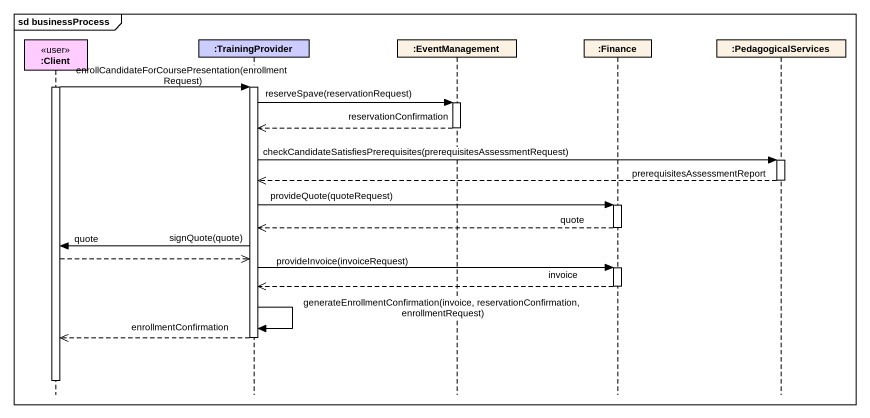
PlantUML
@startuml
mainframe sd businessProcess
hide footbox
participant ":Client" as Client <<user>> #FFCCFF
participant ":TrainingProvider" as TrainingProvider #CCCCFF
participant ":EventManagement" as EventManagement
participant ":Finance" as Finance
participant ":PedagogicalServices" as PedagogicalServices

activate Client
Client -> TrainingProvider : enrollCandidateForCoursePresentation(enrollmentRequest)
activate TrainingProvider
TrainingProvider -> EventManagement : reserveSpave(reservationRequest)
activate EventManagement
EventManagement -->> TrainingProvider : reservationConfirmation
deactivate EventManagement
TrainingProvider -> PedagogicalServices : checkCandidateSatisfiesPrerequisites(prerequisitesAssessmentRequest)
activate PedagogicalServices
PedagogicalServices -->> TrainingProvider : prerequisitesAssessmentReport
deactivate PedagogicalServices
TrainingProvider -> Finance : provideQuote(quoteRequest)
activate Finance
Finance -->> TrainingProvider : quote
deactivate Finance
TrainingProvider -> Client : signQuote(quote)
Client -->> TrainingProvider : quote
TrainingProvider -> Finance : provideInvoice(invoiceRequest)
activate Finance
Finance -->> TrainingProvider : invoice
deactivate Finance
TrainingProvider -> TrainingProvider : generateEnrollmentConfirmation(invoice, reservationConfirmation, enrollmentRequest)
TrainingProvider -->> Client : enrollmentConfirmation
deactivate TrainingProvider
deactivate Client
@enduml
